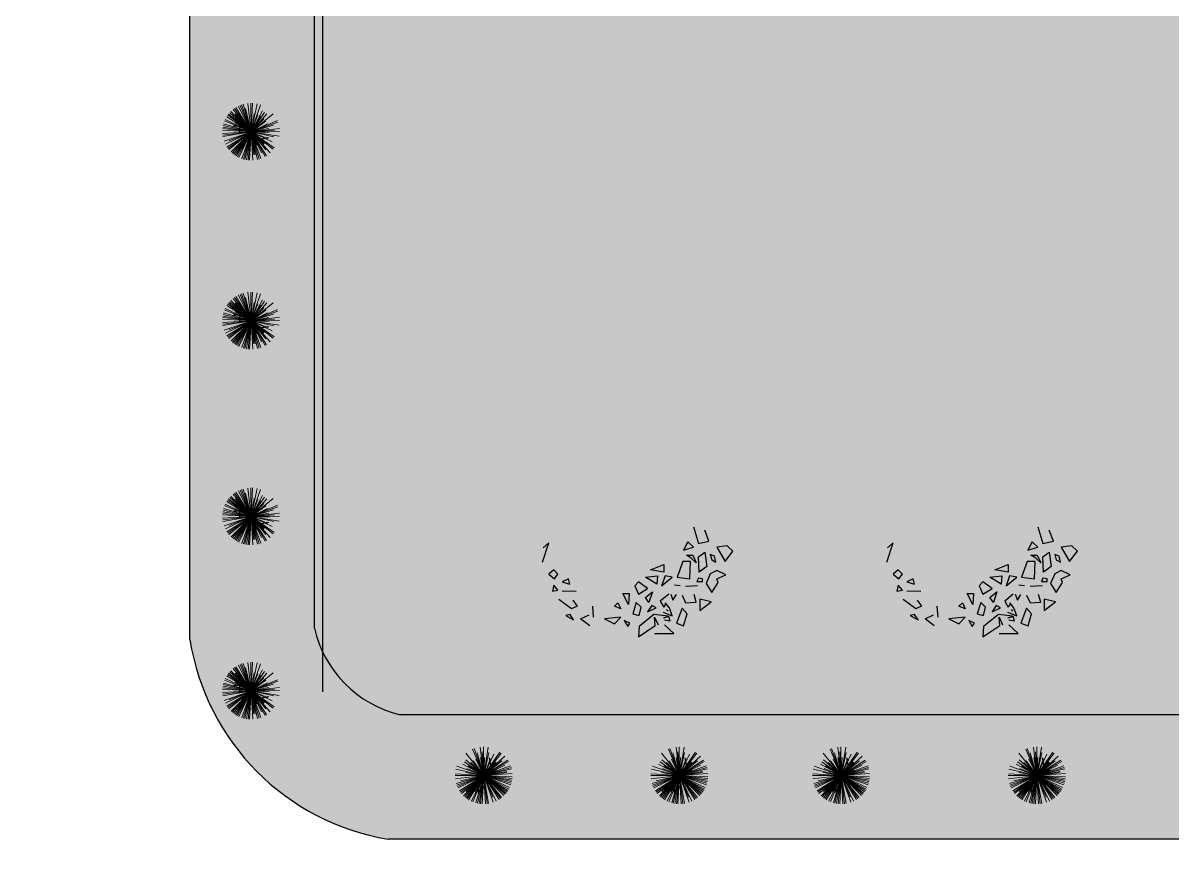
# Model space of a CAD drawing. Header units: millimetres. Extents: x -1544140 to 7445918, y -1294905 to 2019878.
# Drawn here: x 1790708 to 1794918, y 43880 to 46922 of the extents above; entities that cross this region are included whole.
import ezdxf

# ---------------------------------------------------------------- set-up
doc = ezdxf.new("R2010")
doc.units = ezdxf.units.MM
doc.header["$MEASUREMENT"] = 0
doc.layers.add('marc det', color=74, linetype='Continuous', lineweight=18)
picture_1 = doc.add_image_def('image5.png', size_in_pixel=(1482, 826))

msp = doc.modelspace()

# ---------------------------------------------------------------- hatches: boundary and pattern name
at = {"true_color": 0x8dc133, "transparency": 33554687}
h = msp.add_hatch(color=65, dxfattribs=at)
h.dxf.hatch_style = 1
h.paths.add_polyline_path([(1798271.3, 44489.7), (1798271.3, 48586.5, 0.352206), (1797375, 49290.5), (1791963.1, 49290.5, 0.266602), (1791319.5, 48601.4), (1791319.5, 44664.7, 0.323619), (1792044.8, 43934.2), (1797778.2, 43934.2, 0.388077)])
h.paths.add_polyline_path([(1797744.5, 44389.8), (1792088.8, 44389.8, -0.285044), (1791775.1, 44706.8), (1791775.1, 48540, -0.211803), (1792043.1, 48834.9), (1797378.1, 48834.9, -0.326949), (1797815.8, 48525.3), (1797815.8, 44485.1, -0.351898)], flags=16)
at = {"true_color": 0xb8d93f, "transparency": 33554687}
h = msp.add_hatch(color=63, dxfattribs=at)
h.dxf.hatch_style = 1
h.paths.add_polyline_path([(1797815.8, 48525.3, 0.326949), (1797378.1, 48834.9), (1792043.1, 48834.9, 0.386529), (1791775.1, 48230.6), (1791775.1, 44706.8, 0.417198), (1792285.9, 44389.8), (1797744.5, 44389.8, 0.351898), (1797815.8, 44485.1)])
at = {"layer": 'marc det'}
for points in [[(1792776.4, 45320.8), (1792708, 45302.5), (1792685.5, 45273.6), (1792644.2, 45215.6), (1792600.8, 45210.5), (1792594.9, 45160.5), (1792611.6, 45139.3), (1792599.1, 45107.5), (1792551, 45017.4), (1792566.6, 44986.2), (1792593, 44947.5), (1792593.4, 44913.3), (1792541, 44893.2), (1792614.1, 44888.1), (1792605, 44854.5), (1792628.7, 44829.8), (1792631.7, 44798.7), (1792667.6, 44759.3), (1792679.4, 44715.2), (1792712.6, 44689.9), (1792736.7, 44694.7), (1792768.5, 44676.5), (1792782.8, 44635.3), (1792793, 44583.6), (1792804.2, 44622.4), (1792838.8, 44653.7), (1792882.1, 44640.2), (1792910.9, 44621.4), (1792946.2, 44633.3), (1792983.8, 44633.3), (1793007.9, 44606.3), (1793017.4, 44637.5), (1793056.8, 44659.9), (1793097.9, 44658.2), (1793140.8, 44678.9), (1793153.8, 44708.3), (1793176.6, 44720.1), (1793206.7, 44726.1), (1793217.4, 44767.3), (1793237.9, 44790.8), (1793293.1, 44796.8), (1793335.5, 44788.1), (1793299.4, 44812.7), (1793272.2, 44839.2), (1793273.6, 44863.9), (1793298.2, 44898), (1793318.4, 44938.7), (1793315, 44972.2), (1793320.8, 45054), (1793389, 45089.4), (1793305.5, 45084), (1793282.3, 45122.2), (1793278.4, 45158.1), (1793253.1, 45206.9), (1793223, 45232.7), (1793209.1, 45271.5), (1793178.2, 45285), (1793138.1, 45313.8), (1793105, 45310.5), (1793105.9, 45366.1), (1793070.6, 45322.5), (1793057.6, 45356.6), (1793040.2, 45365.4), (1792998.4, 45377.7), (1792989.7, 45367.6), (1792912.4, 45362.2), (1792891.1, 45375.1), (1792853.2, 45360.4), (1792824.3, 45364.4), (1792794.8, 45402.6), (1792767.5, 45446.1), (1792778.8, 45404.4), (1792790.4, 45345.5)], [(1794037.2, 45320.8), (1793968.8, 45302.5), (1793946.2, 45273.6), (1793905, 45215.6), (1793861.5, 45210.5), (1793855.7, 45160.5), (1793872.4, 45139.3), (1793859.9, 45107.5), (1793811.8, 45017.4), (1793827.3, 44986.2), (1793853.7, 44947.5), (1793854.2, 44913.3), (1793801.8, 44893.2), (1793874.8, 44888.1), (1793865.8, 44854.5), (1793889.4, 44829.8), (1793892.4, 44798.7), (1793928.4, 44759.3), (1793940.2, 44715.2), (1793973.3, 44689.9), (1793997.5, 44694.7), (1794029.2, 44676.5), (1794043.6, 44635.3), (1794053.8, 44583.6), (1794064.9, 44622.4), (1794099.5, 44653.7), (1794142.9, 44640.2), (1794171.7, 44621.4), (1794206.9, 44633.3), (1794244.5, 44633.3), (1794268.6, 44606.3), (1794278.2, 44637.5), (1794317.6, 44659.9), (1794358.7, 44658.2), (1794401.6, 44678.9), (1794414.6, 44708.3), (1794437.3, 44720.1), (1794467.5, 44726.1), (1794478.2, 44767.3), (1794498.6, 44790.8), (1794553.8, 44796.8), (1794596.3, 44788.1), (1794560.1, 44812.7), (1794533, 44839.2), (1794534.4, 44863.9), (1794559, 44898), (1794579.2, 44938.7), (1794575.7, 44972.2), (1794581.6, 45054), (1794649.8, 45089.4), (1794566.3, 45084), (1794543.1, 45122.2), (1794539.2, 45158.1), (1794513.9, 45206.9), (1794483.8, 45232.7), (1794469.9, 45271.5), (1794439, 45285), (1794398.9, 45313.8), (1794365.8, 45310.5), (1794366.7, 45366.1), (1794331.4, 45322.5), (1794318.4, 45356.6), (1794301, 45365.4), (1794259.1, 45377.7), (1794250.4, 45367.6), (1794173.2, 45362.2), (1794151.8, 45375.1), (1794114, 45360.4), (1794085, 45364.4), (1794055.6, 45402.6), (1794028.2, 45446.1), (1794039.6, 45404.4), (1794051.1, 45345.5)]]:
    msp.add_hatch(color=102, dxfattribs=at).paths.add_polyline_path(points)

# ---------------------------------------------------------------- linework, layer by layer
at = {"color": 116, "true_color": 0x136734}
for p, q in [((1791500.9, 46565.6), (1791500.9, 46521.3)), ((1791523, 46543.4), (1791478.7, 46543.4)), ((1791523, 45851.7), (1791478.7, 45851.7)), ((1791500.9, 45873.9), (1791500.9, 45829.6)), ((1791523, 45135.3), (1791478.7, 45135.3)), ((1791500.9, 45157.5), (1791500.9, 45113.2)), ((1791523, 44497.1), (1791478.7, 44497.1)), ((1791500.9, 44519.2), (1791500.9, 44474.9)), ((1792352.7, 44125.1), (1792397, 44125.1)), ((1792374.9, 44147.3), (1792374.9, 44103)), ((1793069.2, 44125.1), (1793113.5, 44125.1)), ((1793091.3, 44147.3), (1793091.3, 44103)), ((1793661, 44125.1), (1793705.3, 44125.1)), ((1793683.2, 44147.3), (1793683.2, 44103)), ((1794377.4, 44125.1), (1794421.7, 44125.1)), ((1794399.6, 44147.3), (1794399.6, 44103))]:
    msp.add_line(p, q, dxfattribs=at)
at = {"color": 116, "lineweight": -2, "true_color": 0x136734}
for p, q in [((1791574.6, 46496.9), (1791608.1, 46502.8)), ((1791574.6, 45805.3), (1791608.1, 45811.2)), ((1791574.6, 45088.8), (1791608.1, 45094.7)), ((1791574.6, 44450.6), (1791608.1, 44456.5)), ((1792421.4, 44198.9), (1792415.5, 44232.3)), ((1793137.8, 44198.9), (1793131.9, 44232.3)), ((1793729.6, 44198.9), (1793723.7, 44232.3)), ((1794446.1, 44198.9), (1794440.2, 44232.3))]:
    msp.add_line(p, q, dxfattribs=at)
at = {"color": 96}
for p, q in [((1793162.2, 45076.9), (1793180.3, 45016.5)), ((1793219, 45024.5), (1793203.5, 45064.8)), ((1794422.9, 45076.9), (1794441, 45016.5)), ((1794479.7, 45024.5), (1794464.3, 45064.8)), ((1792609.7, 44948), (1792633, 45018.5)), ((1792633, 45018.5), (1792612.3, 45000.4)), ((1793141.5, 45022.5), (1793126, 44992.3)), ((1793126, 44992.3), (1793162.2, 45002.4)), ((1793162.2, 45002.4), (1793141.5, 45022.5)), ((1793180.3, 45016.5), (1793219, 45024.5)), ((1793286.1, 45008.4), (1793247.4, 45002.4)), ((1793247.4, 45002.4), (1793278.4, 44950)), ((1793306.8, 44988.3), (1793286.1, 45008.4)), ((1793870.5, 44948), (1793893.8, 45018.5)), ((1793893.8, 45018.5), (1793873.1, 45000.4)), ((1794402.3, 45022.5), (1794386.8, 44992.3)), ((1794386.8, 44992.3), (1794422.9, 45002.4)), ((1794422.9, 45002.4), (1794402.3, 45022.5)), ((1794441, 45016.5), (1794479.7, 45024.5)), ((1794546.9, 45008.4), (1794508.2, 45002.4)), ((1794508.2, 45002.4), (1794539.1, 44950)), ((1794567.5, 44988.3), (1794546.9, 45008.4)), ((1793136.4, 44974.2), (1793159.6, 44974.2)), ((1793154.4, 44962.1), (1793136.4, 44974.2)), ((1793172.5, 44946), (1793154.4, 44962.1)), ((1793159.6, 44974.2), (1793172.5, 44946)), ((1793180.3, 44968.1), (1793203.5, 44984.2)), ((1793182.9, 44911.8), (1793180.3, 44968.1)), ((1793203.5, 44984.2), (1793211.2, 44931.9)), ((1793239.6, 44970.2), (1793224.1, 44976.2)), ((1793224.1, 44976.2), (1793229.3, 44956.1)), ((1793229.3, 44956.1), (1793244.8, 44948)), ((1793244.8, 44948), (1793239.6, 44970.2)), ((1793278.4, 44950), (1793306.8, 44988.3)), ((1794397.1, 44974.2), (1794420.4, 44974.2)), ((1794415.2, 44962.1), (1794397.1, 44974.2)), ((1794433.3, 44946), (1794415.2, 44962.1)), ((1794420.4, 44974.2), (1794433.3, 44946)), ((1794441, 44968.1), (1794464.3, 44984.2)), ((1794443.6, 44911.8), (1794441, 44968.1)), ((1794464.3, 44984.2), (1794472, 44931.9)), ((1794500.4, 44970.2), (1794484.9, 44976.2)), ((1794484.9, 44976.2), (1794490.1, 44956.1)), ((1794490.1, 44956.1), (1794505.6, 44948)), ((1794505.6, 44948), (1794500.4, 44970.2)), ((1794539.1, 44950), (1794567.5, 44988.3)), ((1792651, 44919.8), (1792633, 44903.7)), ((1792666.6, 44903.7), (1792651, 44919.8)), ((1793004.7, 44919.8), (1793053.8, 44940)), ((1793053.8, 44911.8), (1793004.7, 44919.8)), ((1793053.8, 44940), (1793053.8, 44911.8)), ((1793123.5, 44950), (1793102.8, 44893.6)), ((1793151.9, 44950), (1793123.5, 44950)), ((1793149.3, 44887.6), (1793151.9, 44950)), ((1793211.2, 44931.9), (1793182.9, 44911.8)), ((1793247.4, 44917.8), (1793224.1, 44905.7)), ((1793280.9, 44901.7), (1793247.4, 44917.8)), ((1793911.8, 44919.8), (1793893.8, 44903.7)), ((1793927.3, 44903.7), (1793911.8, 44919.8)), ((1794265.5, 44919.8), (1794314.5, 44940)), ((1794314.5, 44911.8), (1794265.5, 44919.8)), ((1794314.5, 44940), (1794314.5, 44911.8)), ((1794384.2, 44950), (1794363.6, 44893.6)), ((1794412.6, 44950), (1794384.2, 44950)), ((1794410.1, 44887.6), (1794412.6, 44950)), ((1794472, 44931.9), (1794443.6, 44911.8)), ((1794508.2, 44917.8), (1794484.9, 44905.7)), ((1794541.7, 44901.7), (1794508.2, 44917.8)), ((1792633, 44903.7), (1792653.6, 44887.6)), ((1792653.6, 44887.6), (1792666.6, 44903.7)), ((1792705.3, 44887.6), (1792682, 44875.5)), ((1792682, 44875.5), (1792710.4, 44867.5)), ((1792710.4, 44867.5), (1792705.3, 44887.6)), ((1792960.8, 44875.5), (1792947.9, 44861.4)), ((1792994.4, 44851.4), (1792960.8, 44875.5)), ((1792986.6, 44893.6), (1793030.5, 44897.7)), ((1793027.9, 44867.5), (1792986.6, 44893.6)), ((1793030.5, 44897.7), (1793027.9, 44867.5)), ((1793058.9, 44897.7), (1793046, 44861.4)), ((1793046, 44861.4), (1793084.8, 44893.6)), ((1793084.8, 44893.6), (1793058.9, 44897.7)), ((1793102.8, 44893.6), (1793149.3, 44887.6)), ((1793180.3, 44889.6), (1793175.1, 44877.5)), ((1793175.1, 44877.5), (1793195.7, 44877.5)), ((1793195.7, 44887.6), (1793180.3, 44889.6)), ((1793195.7, 44877.5), (1793195.7, 44887.6)), ((1793224.1, 44905.7), (1793208.7, 44869.5)), ((1793229.3, 44837.3), (1793252.6, 44873.5)), ((1793247.4, 44887.6), (1793280.9, 44901.7)), ((1793252.6, 44873.5), (1793247.4, 44887.6)), ((1793893.8, 44903.7), (1793914.4, 44887.6)), ((1793914.4, 44887.6), (1793927.3, 44903.7)), ((1793966, 44887.6), (1793942.8, 44875.5)), ((1793942.8, 44875.5), (1793971.2, 44867.5)), ((1793971.2, 44867.5), (1793966, 44887.6)), ((1794221.6, 44875.5), (1794208.7, 44861.4)), ((1794255.2, 44851.4), (1794221.6, 44875.5)), ((1794247.4, 44893.6), (1794291.3, 44897.7)), ((1794288.7, 44867.5), (1794247.4, 44893.6)), ((1794291.3, 44897.7), (1794288.7, 44867.5)), ((1794319.7, 44897.7), (1794306.8, 44861.4)), ((1794306.8, 44861.4), (1794345.5, 44893.6)), ((1794345.5, 44893.6), (1794319.7, 44897.7)), ((1794363.6, 44893.6), (1794410.1, 44887.6)), ((1794441, 44889.6), (1794435.9, 44877.5)), ((1794435.9, 44877.5), (1794456.5, 44877.5)), ((1794456.5, 44887.6), (1794441, 44889.6)), ((1794456.5, 44877.5), (1794456.5, 44887.6)), ((1794484.9, 44905.7), (1794469.4, 44869.5)), ((1794490.1, 44837.3), (1794513.3, 44873.5)), ((1794508.2, 44887.6), (1794541.7, 44901.7)), ((1794513.3, 44873.5), (1794508.2, 44887.6)), ((1792651, 44863.4), (1792645.9, 44841.3)), ((1792645.9, 44841.3), (1792666.6, 44845.3)), ((1792666.6, 44845.3), (1792651, 44863.4)), ((1792682, 44843.3), (1792733.7, 44841.3)), ((1792924.7, 44793), (1792904, 44833.2)), ((1792904, 44833.2), (1792927.3, 44833.2)), ((1792927.3, 44833.2), (1792924.7, 44793)), ((1792947.9, 44861.4), (1792960.8, 44831.2)), ((1792960.8, 44831.2), (1792994.4, 44851.4)), ((1792986.6, 44819.1), (1793012.5, 44839.3)), ((1793012.5, 44839.3), (1792999.6, 44801)), ((1793071.8, 44831.2), (1793040.9, 44805)), ((1793079.7, 44831.5), (1793087.5, 44809.4)), ((1793087.5, 44809.4), (1793100.4, 44829.5)), ((1793113.2, 44861.4), (1793092.5, 44863.4)), ((1793177.7, 44861.4), (1793133.8, 44859.4)), ((1793172.7, 44801.3), (1793164.9, 44829.5)), ((1793208.7, 44869.5), (1793229.3, 44837.3)), ((1793911.8, 44863.4), (1793906.6, 44841.3)), ((1793906.6, 44841.3), (1793927.3, 44845.3)), ((1793927.3, 44845.3), (1793911.8, 44863.4)), ((1793942.8, 44843.3), (1793994.4, 44841.3)), ((1794185.4, 44793), (1794164.8, 44833.2)), ((1794164.8, 44833.2), (1794188, 44833.2)), ((1794188, 44833.2), (1794185.4, 44793)), ((1794208.7, 44861.4), (1794221.6, 44831.2)), ((1794221.6, 44831.2), (1794255.2, 44851.4)), ((1794247.4, 44819.1), (1794273.2, 44839.3)), ((1794273.2, 44839.3), (1794260.3, 44801)), ((1794332.6, 44831.2), (1794301.6, 44805)), ((1794340.5, 44831.5), (1794348.2, 44809.4)), ((1794348.2, 44809.4), (1794361.2, 44829.5)), ((1794373.9, 44861.4), (1794353.2, 44863.4)), ((1794438.4, 44861.4), (1794394.6, 44859.4)), ((1794433.4, 44801.3), (1794425.7, 44829.5)), ((1794469.4, 44869.5), (1794490.1, 44837.3)), ((1792715.7, 44777.1), (1792669.3, 44811.4)), ((1792736.4, 44787.2), (1792715.7, 44777.1)), ((1792720.9, 44809.4), (1792736.4, 44787.2)), ((1792793, 44786.9), (1792795.6, 44746.7)), ((1792873.1, 44786.9), (1792886, 44799)), ((1792896.3, 44776.9), (1792873.1, 44786.9)), ((1792886, 44799), (1792896.3, 44776.9)), ((1792953.1, 44801), (1792940.2, 44758.7)), ((1792971.2, 44782.9), (1792953.1, 44801)), ((1792999.6, 44801), (1792986.6, 44819.1)), ((1793009.9, 44788.9), (1792994.4, 44766.8)), ((1793025.4, 44780.9), (1793009.9, 44788.9)), ((1793040.9, 44805), (1793053.8, 44782.9)), ((1793053.8, 44782.9), (1793064.1, 44797)), ((1793074.6, 44781.2), (1793059.1, 44799.3)), ((1793121, 44827.5), (1793133.9, 44799.3)), ((1793133.9, 44799.3), (1793172.7, 44801.3)), ((1793226.7, 44803), (1793185.4, 44813.1)), ((1793185.4, 44813.1), (1793185.4, 44770.8)), ((1793185.4, 44770.8), (1793226.7, 44803)), ((1793976.5, 44777.1), (1793930, 44811.4)), ((1793997.1, 44787.2), (1793976.5, 44777.1)), ((1793981.7, 44809.4), (1793997.1, 44787.2)), ((1794053.8, 44786.9), (1794056.4, 44746.7)), ((1794133.8, 44786.9), (1794146.7, 44799)), ((1794157.1, 44776.9), (1794133.8, 44786.9)), ((1794146.7, 44799), (1794157.1, 44776.9)), ((1794213.8, 44801), (1794201, 44758.7)), ((1794231.9, 44782.9), (1794213.8, 44801)), ((1794260.3, 44801), (1794247.4, 44819.1)), ((1794270.7, 44788.9), (1794255.2, 44766.8)), ((1794286.1, 44780.9), (1794270.7, 44788.9)), ((1794301.6, 44805), (1794314.5, 44782.9)), ((1794314.5, 44782.9), (1794324.9, 44797)), ((1794335.3, 44781.2), (1794319.8, 44799.3)), ((1794381.8, 44827.5), (1794394.7, 44799.3)), ((1794394.7, 44799.3), (1794433.4, 44801.3)), ((1794487.5, 44803), (1794446.2, 44813.1)), ((1794446.2, 44813.1), (1794446.2, 44770.8)), ((1794446.2, 44770.8), (1794487.5, 44803)), ((1792710.6, 44757), (1792695.1, 44753)), ((1792695.1, 44753), (1792723.5, 44736.9)), ((1792723.5, 44736.9), (1792710.6, 44757)), ((1792749.3, 44740.9), (1792780.3, 44755)), ((1792896.3, 44746.7), (1792836.9, 44740.6)), ((1792873.1, 44722.5), (1792896.3, 44746.7)), ((1792940.2, 44758.7), (1792963.4, 44752.7)), ((1792963.4, 44752.7), (1792971.2, 44782.9)), ((1793017.6, 44756.7), (1792963.4, 44712.4)), ((1792994.4, 44766.8), (1793025.4, 44780.9)), ((1793069.3, 44750.7), (1793017.6, 44756.7)), ((1793022.8, 44716.4), (1793020.2, 44746.7)), ((1793020.2, 44746.7), (1793033.1, 44718.5)), ((1793051.3, 44765.1), (1793084.9, 44751)), ((1793072, 44748.9), (1793051.3, 44742.9)), ((1793064.1, 44774.9), (1793069.3, 44768.8)), ((1793077.1, 44732.8), (1793072, 44748.9)), ((1793084.9, 44751), (1793074.6, 44781.2)), ((1793121, 44779.1), (1793100.4, 44724.8)), ((1793139.1, 44759), (1793121, 44779.1)), ((1793126.2, 44714.7), (1793139.1, 44759)), ((1793971.3, 44757), (1793955.9, 44753)), ((1793955.9, 44753), (1793984.3, 44736.9)), ((1793984.3, 44736.9), (1793971.3, 44757)), ((1794010.1, 44740.9), (1794041, 44755)), ((1794157.1, 44746.7), (1794097.7, 44740.6)), ((1794133.8, 44722.5), (1794157.1, 44746.7)), ((1794201, 44758.7), (1794224.2, 44752.7)), ((1794224.2, 44752.7), (1794231.9, 44782.9)), ((1794278.4, 44756.7), (1794224.2, 44712.4)), ((1794255.2, 44766.8), (1794286.1, 44780.9)), ((1794330, 44750.7), (1794278.4, 44756.7)), ((1794283.5, 44716.4), (1794281, 44746.7)), ((1794281, 44746.7), (1794293.9, 44718.5)), ((1794312.1, 44765.1), (1794345.6, 44751)), ((1794332.7, 44748.9), (1794312.1, 44742.9)), ((1794324.9, 44774.9), (1794330, 44768.8)), ((1794337.9, 44732.8), (1794332.7, 44748.9)), ((1794345.6, 44751), (1794335.3, 44781.2)), ((1794381.8, 44779.1), (1794361.2, 44724.8)), ((1794399.9, 44759), (1794381.8, 44779.1)), ((1794387, 44714.7), (1794399.9, 44759)), ((1792782.8, 44714.7), (1792749.3, 44740.9)), ((1792836.9, 44740.6), (1792873.1, 44722.5)), ((1792929.9, 44724.5), (1792909.2, 44734.6)), ((1792909.2, 44734.6), (1792922.1, 44712.4)), ((1792922.1, 44712.4), (1792929.9, 44724.5)), ((1792960.8, 44674.2), (1793022.8, 44716.4)), ((1792963.4, 44712.4), (1792960.8, 44674.2)), ((1793056.5, 44736.9), (1793077.1, 44732.8)), ((1793090, 44686.5), (1793056.5, 44718.7)), ((1793100.4, 44724.8), (1793126.2, 44714.7)), ((1794043.6, 44714.7), (1794010.1, 44740.9)), ((1794097.7, 44740.6), (1794133.8, 44722.5)), ((1794190.6, 44724.5), (1794170, 44734.6)), ((1794170, 44734.6), (1794182.9, 44712.4)), ((1794182.9, 44712.4), (1794190.6, 44724.5)), ((1794221.6, 44674.2), (1794283.5, 44716.4)), ((1794224.2, 44712.4), (1794221.6, 44674.2)), ((1794317.3, 44736.9), (1794337.9, 44732.8)), ((1794350.8, 44686.5), (1794317.3, 44718.7)), ((1794361.2, 44724.8), (1794387, 44714.7)), ((1793020.3, 44686.5), (1793090, 44686.5)), ((1794281.1, 44686.5), (1794350.8, 44686.5))]:
    msp.add_line(p, q, dxfattribs=at)
for points in [[(1791319.5, 44664.7), (1791319.5, 48601.4)], [(1791804.2, 48586.5), (1791804.2, 44473.9)], [(1791775.1, 44706.8), (1791775.1, 48540)], [(1797744.5, 44389.8), (1792088.8, 44389.8)], [(1797778.2, 43934.2), (1792044.8, 43934.2)]]:
    msp.add_lwpolyline(points)
for radius, start, end in [(423, 192.8886, 256.5281), (878.5, 188.9332, 260.6635)]:
    msp.add_arc((1792187.4, 44801.1), radius, start, end)
at = {"layer": 'marc det', "color": 116, "true_color": 0x136734}
for p, q in [((1791543.3, 46523.7), (1791468.9, 46597.1)), ((1791543.3, 46523.7), (1791477.6, 46605)), ((1791543.3, 46523.7), (1791482.3, 46608.5)), ((1791543.3, 46523.7), (1791487.1, 46611.8)), ((1791543.3, 46523.7), (1791497.4, 46617.5)), ((1791543.3, 46523.7), (1791502.7, 46620)), ((1791543.3, 46523.7), (1791508.2, 46622.1)), ((1791543.3, 46523.7), (1791513.7, 46623.9)), ((1791543.3, 46523.7), (1791523.4, 46608.3)), ((1791543.3, 46523.7), (1791530.9, 46627.4)), ((1791543.3, 46523.7), (1791542.6, 46628.2)), ((1791543.3, 46523.7), (1791548.5, 46628)), ((1791543.3, 46523.7), (1791565.9, 46625.7)), ((1791543.3, 46523.7), (1791577.2, 46622.5)), ((1791543.3, 46523.7), (1791584.7, 46599.7)), ((1791543.3, 46523.7), (1791446.5, 46563.1)), ((1791543.3, 46523.7), (1791448.8, 46568.5)), ((1791543.3, 46523.7), (1791454.5, 46578.7)), ((1791457.7, 46583.6), (1791543.3, 46523.7)), ((1791543.3, 46523.7), (1791457.7, 46583.6)), ((1791543.3, 46523.7), (1791461.2, 46588.3)), ((1791543.3, 46523.7), (1791464.9, 46592.8)), ((1791543.3, 46523.7), (1791484.4, 46555.7)), ((1791543.3, 46523.7), (1791484.9, 46588.2)), ((1791543.3, 46523.7), (1791592.9, 46594.5)), ((1791592.9, 46594.5), (1791543.3, 46523.7)), ((1791543.3, 46523.7), (1791554, 46589.6)), ((1791543.3, 46523.7), (1791624.6, 46589.3)), ((1791543.3, 46523.7), (1791600.5, 46588.5)), ((1791543.3, 46523.7), (1791568.4, 46585.4)), ((1791543.3, 46523.7), (1791578.3, 46580.3)), ((1791543.3, 46523.7), (1791589.9, 46570.9)), ((1791543.3, 46523.7), (1791639.5, 46564.2)), ((1791543.3, 46523.7), (1791597.1, 46562.4)), ((1791543.3, 46523.7), (1791641.7, 46558.8)), ((1791543.3, 46523.7), (1791438.9, 46528.9)), ((1791543.3, 46523.7), (1791439, 46517.2)), ((1791543.3, 46523.7), (1791439.4, 46534.8)), ((1791543.3, 46523.7), (1791439.5, 46511.4)), ((1791543.3, 46523.7), (1791440.1, 46540.6)), ((1791543.3, 46523.7), (1791440.4, 46505.6)), ((1791543.3, 46523.7), (1791441.3, 46546.3)), ((1791543.3, 46523.7), (1791442.7, 46552)), ((1791543.3, 46523.7), (1791444.8, 46488.6)), ((1791543.3, 46523.7), (1791449.4, 46477.8)), ((1791543.3, 46523.7), (1791455.1, 46467.6)), ((1791543.3, 46523.7), (1791458.4, 46462.7)), ((1791543.3, 46523.7), (1791462, 46458)), ((1791543.3, 46523.7), (1791463.5, 46490.1)), ((1791543.3, 46523.7), (1791469.8, 46449.4)), ((1791543.3, 46523.7), (1791474.1, 46445.4)), ((1791543.3, 46523.7), (1791478.6, 46441.6)), ((1791483.3, 46438.1), (1791543.3, 46523.7)), ((1791543.3, 46523.7), (1791488.2, 46434.9)), ((1791543.3, 46523.7), (1791493.3, 46431.9)), ((1791543.3, 46523.7), (1791498.5, 46429.3)), ((1791543.3, 46523.7), (1791509.3, 46424.9)), ((1791543.3, 46523.7), (1791514.9, 46423.1)), ((1791543.3, 46523.7), (1791520.6, 46421.7)), ((1791543.3, 46523.7), (1791526.4, 46420.6)), ((1791543.3, 46523.7), (1791532.2, 46419.8)), ((1791543.3, 46523.7), (1791538, 46419.3)), ((1791542.1, 46524.7), (1791627.7, 46464.7)), ((1791542.1, 46524.7), (1791624.2, 46460)), ((1791627.7, 46464.7), (1791542.1, 46524.7)), ((1791543.3, 46523.7), (1791602.8, 46552.8)), ((1791543.3, 46523.7), (1791625.9, 46548)), ((1791543.3, 46523.7), (1791647, 46536)), ((1791543.3, 46523.7), (1791608.3, 46535.1)), ((1791543.3, 46523.7), (1791629.1, 46529)), ((1791543.3, 46523.7), (1791647.7, 46524.3)), ((1791543.3, 46523.7), (1791553.4, 46438.4)), ((1791543.3, 46523.7), (1791549.7, 46419.4)), ((1791543.3, 46523.7), (1791558.1, 46439.1)), ((1791543.3, 46523.7), (1791578.4, 46425.3)), ((1791543.3, 46523.7), (1791572.8, 46423.5)), ((1791543.3, 46523.7), (1791567.1, 46422)), ((1791543.3, 46523.7), (1791594.3, 46432.5)), ((1791543.3, 46523.7), (1791580.9, 46446.6)), ((1791543.3, 46523.7), (1791599.4, 46435.5)), ((1791543.3, 46523.7), (1791609.1, 46520.4)), ((1791543.3, 46523.7), (1791646.4, 46506.8)), ((1791543.3, 46523.7), (1791627.1, 46505.1)), ((1791543.3, 46523.7), (1791604.2, 46498.8)), ((1791543.3, 46523.7), (1791563.5, 46475.5)), ((1791543.3, 46523.7), (1791590.1, 46477.4)), ((1791543.3, 46523.7), (1791592.6, 46480.1)), ((1791543.3, 46523.7), (1791620.8, 46486.9)), ((1791543.3, 46523.7), (1791597.1, 46456.9)), ((1791543.3, 46523.7), (1791613.3, 46446.2)), ((1791543.3, 45832), (1791497.4, 45925.9)), ((1791543.3, 45832), (1791502.7, 45928.3)), ((1791543.3, 45832), (1791508.2, 45930.4)), ((1791543.3, 45832), (1791513.7, 45932.2)), ((1791543.3, 45832), (1791530.9, 45935.8)), ((1791543.3, 45832), (1791542.6, 45936.5)), ((1791543.3, 45832), (1791548.5, 45936.4)), ((1791543.3, 45832), (1791565.9, 45934)), ((1791543.3, 45832), (1791577.2, 45930.8)), ((1791543.3, 45832), (1791454.5, 45887.1)), ((1791457.7, 45892), (1791543.3, 45832)), ((1791543.3, 45832), (1791457.7, 45892)), ((1791543.3, 45832), (1791461.2, 45896.7)), ((1791543.3, 45832), (1791464.9, 45901.2)), ((1791543.3, 45832), (1791468.9, 45905.4)), ((1791543.3, 45832), (1791477.6, 45913.3)), ((1791543.3, 45832), (1791482.3, 45916.9)), ((1791543.3, 45832), (1791484.9, 45896.5)), ((1791543.3, 45832), (1791487.1, 45920.1)), ((1791543.3, 45832), (1791523.4, 45916.6)), ((1791543.3, 45832), (1791584.7, 45908)), ((1791543.3, 45832), (1791592.9, 45902.9)), ((1791592.9, 45902.9), (1791543.3, 45832)), ((1791543.3, 45832), (1791554, 45897.9)), ((1791543.3, 45832), (1791624.6, 45897.6)), ((1791543.3, 45832), (1791600.5, 45896.8)), ((1791543.3, 45832), (1791568.4, 45893.7)), ((1791543.3, 45832), (1791578.3, 45888.6)), ((1791543.3, 45832), (1791439.4, 45843.1)), ((1791543.3, 45832), (1791440.1, 45848.9)), ((1791543.3, 45832), (1791441.3, 45854.6)), ((1791543.3, 45832), (1791442.7, 45860.3)), ((1791543.3, 45832), (1791446.5, 45871.4)), ((1791543.3, 45832), (1791448.8, 45876.8)), ((1791543.3, 45832), (1791484.4, 45864)), ((1791543.3, 45832), (1791589.9, 45879.3)), ((1791543.3, 45832), (1791639.5, 45872.6)), ((1791543.3, 45832), (1791597.1, 45870.7)), ((1791543.3, 45832), (1791641.7, 45867.1)), ((1791543.3, 45832), (1791602.8, 45861.1)), ((1791543.3, 45832), (1791625.9, 45856.3)), ((1791543.3, 45832), (1791647, 45844.3)), ((1791543.3, 45832), (1791608.3, 45843.5)), ((1791543.3, 45832), (1791438.9, 45837.2)), ((1791543.3, 45832), (1791439, 45825.5)), ((1791543.3, 45832), (1791439.5, 45819.7)), ((1791543.3, 45832), (1791440.4, 45813.9)), ((1791543.3, 45832), (1791444.8, 45796.9)), ((1791543.3, 45832), (1791449.4, 45786.1)), ((1791543.3, 45832), (1791455.1, 45775.9)), ((1791543.3, 45832), (1791458.4, 45771)), ((1791543.3, 45832), (1791462, 45766.4)), ((1791543.3, 45832), (1791463.5, 45798.4)), ((1791543.3, 45832), (1791469.8, 45757.7)), ((1791543.3, 45832), (1791474.1, 45753.7)), ((1791543.3, 45832), (1791478.6, 45749.9)), ((1791483.3, 45746.4), (1791543.3, 45832)), ((1791543.3, 45832), (1791488.2, 45743.2)), ((1791543.3, 45832), (1791493.3, 45740.3)), ((1791543.3, 45832), (1791498.5, 45737.6)), ((1791543.3, 45832), (1791509.3, 45733.2)), ((1791543.3, 45832), (1791514.9, 45731.4)), ((1791543.3, 45832), (1791520.6, 45730)), ((1791543.3, 45832), (1791526.4, 45728.9)), ((1791543.3, 45832), (1791532.2, 45728.1)), ((1791543.3, 45832), (1791538, 45727.6)), ((1791542.1, 45833), (1791627.7, 45773)), ((1791542.1, 45833), (1791624.2, 45768.3)), ((1791627.7, 45773), (1791542.1, 45833)), ((1791543.3, 45832), (1791629.1, 45837.3)), ((1791543.3, 45832), (1791647.7, 45832.6)), ((1791543.3, 45832), (1791553.4, 45746.7)), ((1791543.3, 45832), (1791549.7, 45727.7)), ((1791543.3, 45832), (1791558.1, 45747.4)), ((1791543.3, 45832), (1791578.4, 45733.6)), ((1791543.3, 45832), (1791572.8, 45731.8)), ((1791543.3, 45832), (1791567.1, 45730.3)), ((1791543.3, 45832), (1791594.3, 45740.9)), ((1791543.3, 45832), (1791580.9, 45754.9)), ((1791543.3, 45832), (1791599.4, 45743.9)), ((1791543.3, 45832), (1791609.1, 45828.7)), ((1791543.3, 45832), (1791646.4, 45815.1)), ((1791543.3, 45832), (1791627.1, 45813.4)), ((1791543.3, 45832), (1791604.2, 45807.2)), ((1791543.3, 45832), (1791563.5, 45783.9)), ((1791543.3, 45832), (1791590.1, 45785.8)), ((1791543.3, 45832), (1791592.6, 45788.5)), ((1791543.3, 45832), (1791620.8, 45795.2)), ((1791543.3, 45832), (1791597.1, 45765.3)), ((1791543.3, 45832), (1791613.3, 45754.5)), ((1791543.3, 45115.6), (1791497.4, 45209.4)), ((1791543.3, 45115.6), (1791502.7, 45211.9)), ((1791543.3, 45115.6), (1791508.2, 45214)), ((1791543.3, 45115.6), (1791513.7, 45215.8)), ((1791543.3, 45115.6), (1791530.9, 45219.3)), ((1791543.3, 45115.6), (1791542.6, 45220)), ((1791543.3, 45115.6), (1791548.5, 45219.9)), ((1791543.3, 45115.6), (1791565.9, 45217.6)), ((1791543.3, 45115.6), (1791577.2, 45214.4)), ((1791543.3, 45115.6), (1791454.5, 45170.6)), ((1791457.7, 45175.5), (1791543.3, 45115.6)), ((1791543.3, 45115.6), (1791457.7, 45175.5)), ((1791543.3, 45115.6), (1791461.2, 45180.2)), ((1791543.3, 45115.6), (1791464.9, 45184.7)), ((1791543.3, 45115.6), (1791468.9, 45189)), ((1791543.3, 45115.6), (1791477.6, 45196.9)), ((1791543.3, 45115.6), (1791482.3, 45200.4)), ((1791543.3, 45115.6), (1791484.9, 45180.1)), ((1791543.3, 45115.6), (1791487.1, 45203.7)), ((1791543.3, 45115.6), (1791523.4, 45200.2)), ((1791543.3, 45115.6), (1791584.7, 45191.6)), ((1791543.3, 45115.6), (1791592.9, 45186.4)), ((1791592.9, 45186.4), (1791543.3, 45115.6)), ((1791543.3, 45115.6), (1791554, 45181.5)), ((1791543.3, 45115.6), (1791624.6, 45181.2)), ((1791543.3, 45115.6), (1791600.5, 45180.4)), ((1791543.3, 45115.6), (1791568.4, 45177.3)), ((1791543.3, 45115.6), (1791578.3, 45172.1)), ((1791543.3, 45115.6), (1791439.4, 45126.6)), ((1791543.3, 45115.6), (1791440.1, 45132.4)), ((1791543.3, 45115.6), (1791441.3, 45138.2)), ((1791543.3, 45115.6), (1791442.7, 45143.9)), ((1791543.3, 45115.6), (1791446.5, 45155)), ((1791543.3, 45115.6), (1791448.8, 45160.3)), ((1791543.3, 45115.6), (1791484.4, 45147.6)), ((1791543.3, 45115.6), (1791589.9, 45162.8)), ((1791543.3, 45115.6), (1791639.5, 45156.1)), ((1791543.3, 45115.6), (1791597.1, 45154.3)), ((1791543.3, 45115.6), (1791641.7, 45150.7)), ((1791543.3, 45115.6), (1791602.8, 45144.7)), ((1791543.3, 45115.6), (1791625.9, 45139.9)), ((1791543.3, 45115.6), (1791647, 45127.9)), ((1791543.3, 45115.6), (1791608.3, 45127)), ((1791543.3, 45115.6), (1791438.9, 45120.8)), ((1791543.3, 45115.6), (1791439, 45109.1)), ((1791543.3, 45115.6), (1791439.5, 45103.2)), ((1791543.3, 45115.6), (1791440.4, 45097.4)), ((1791543.3, 45115.6), (1791444.8, 45080.5)), ((1791543.3, 45115.6), (1791449.4, 45069.7)), ((1791543.3, 45115.6), (1791455.1, 45059.4)), ((1791543.3, 45115.6), (1791458.4, 45054.6)), ((1791543.3, 45115.6), (1791462, 45049.9)), ((1791543.3, 45115.6), (1791463.5, 45082)), ((1791543.3, 45115.6), (1791469.8, 45041.2)), ((1791543.3, 45115.6), (1791474.1, 45037.2)), ((1791543.3, 45115.6), (1791478.6, 45033.5)), ((1791483.3, 45030), (1791543.3, 45115.6)), ((1791543.3, 45115.6), (1791488.2, 45026.8)), ((1791543.3, 45115.6), (1791493.3, 45023.8)), ((1791543.3, 45115.6), (1791498.5, 45021.2)), ((1791543.3, 45115.6), (1791509.3, 45016.7)), ((1791543.3, 45115.6), (1791514.9, 45015)), ((1791543.3, 45115.6), (1791520.6, 45013.6)), ((1791543.3, 45115.6), (1791526.4, 45012.4)), ((1791543.3, 45115.6), (1791532.2, 45011.7)), ((1791543.3, 45115.6), (1791538, 45011.2)), ((1791542.1, 45116.6), (1791627.7, 45056.6)), ((1791542.1, 45116.6), (1791624.2, 45051.9)), ((1791627.7, 45056.6), (1791542.1, 45116.6)), ((1791543.3, 45115.6), (1791629.1, 45120.9)), ((1791543.3, 45115.6), (1791647.7, 45116.2)), ((1791543.3, 45115.6), (1791553.4, 45030.3)), ((1791543.3, 45115.6), (1791549.7, 45011.3)), ((1791543.3, 45115.6), (1791558.1, 45031)), ((1791543.3, 45115.6), (1791578.4, 45017.1)), ((1791543.3, 45115.6), (1791572.8, 45015.3)), ((1791543.3, 45115.6), (1791567.1, 45013.8)), ((1791543.3, 45115.6), (1791594.3, 45024.4)), ((1791543.3, 45115.6), (1791580.9, 45038.5)), ((1791543.3, 45115.6), (1791599.4, 45027.4)), ((1791543.3, 45115.6), (1791609.1, 45112.3)), ((1791543.3, 45115.6), (1791646.4, 45098.7)), ((1791543.3, 45115.6), (1791627.1, 45096.9)), ((1791543.3, 45115.6), (1791604.2, 45090.7)), ((1791543.3, 45115.6), (1791563.5, 45067.4)), ((1791543.3, 45115.6), (1791590.1, 45069.3)), ((1791543.3, 45115.6), (1791592.6, 45072)), ((1791543.3, 45115.6), (1791620.8, 45078.8)), ((1791543.3, 45115.6), (1791597.1, 45048.8)), ((1791543.3, 45115.6), (1791613.3, 45038.1)), ((1791543.3, 44477.3), (1791508.2, 44575.7)), ((1791543.3, 44477.3), (1791513.7, 44577.6)), ((1791543.3, 44477.3), (1791530.9, 44581.1)), ((1791543.3, 44477.3), (1791542.6, 44581.8)), ((1791543.3, 44477.3), (1791548.5, 44581.7)), ((1791543.3, 44477.3), (1791565.9, 44579.3)), ((1791543.3, 44477.3), (1791577.2, 44576.2)), ((1791457.7, 44537.3), (1791543.3, 44477.3)), ((1791543.3, 44477.3), (1791457.7, 44537.3)), ((1791543.3, 44477.3), (1791461.2, 44542)), ((1791543.3, 44477.3), (1791464.9, 44546.5)), ((1791543.3, 44477.3), (1791468.9, 44550.8)), ((1791543.3, 44477.3), (1791477.6, 44558.6)), ((1791543.3, 44477.3), (1791482.3, 44562.2)), ((1791543.3, 44477.3), (1791484.9, 44541.8)), ((1791543.3, 44477.3), (1791487.1, 44565.5)), ((1791543.3, 44477.3), (1791497.4, 44571.2)), ((1791543.3, 44477.3), (1791502.7, 44573.6)), ((1791543.3, 44477.3), (1791523.4, 44561.9)), ((1791543.3, 44477.3), (1791584.7, 44553.4)), ((1791543.3, 44477.3), (1791592.9, 44548.2)), ((1791592.9, 44548.2), (1791543.3, 44477.3)), ((1791543.3, 44477.3), (1791554, 44543.2)), ((1791543.3, 44477.3), (1791624.6, 44543)), ((1791543.3, 44477.3), (1791600.5, 44542.1)), ((1791543.3, 44477.3), (1791568.4, 44539.1)), ((1791543.3, 44477.3), (1791578.3, 44533.9)), ((1791543.3, 44477.3), (1791440.1, 44494.2)), ((1791543.3, 44477.3), (1791441.3, 44500)), ((1791543.3, 44477.3), (1791442.7, 44505.7)), ((1791543.3, 44477.3), (1791446.5, 44516.7)), ((1791543.3, 44477.3), (1791448.8, 44522.1)), ((1791543.3, 44477.3), (1791454.5, 44532.4)), ((1791543.3, 44477.3), (1791484.4, 44509.4)), ((1791543.3, 44477.3), (1791589.9, 44524.6)), ((1791543.3, 44477.3), (1791639.5, 44517.9)), ((1791543.3, 44477.3), (1791597.1, 44516)), ((1791543.3, 44477.3), (1791641.7, 44512.4)), ((1791543.3, 44477.3), (1791602.8, 44506.4)), ((1791543.3, 44477.3), (1791625.9, 44501.7)), ((1791543.3, 44477.3), (1791438.9, 44482.6)), ((1791543.3, 44477.3), (1791439, 44470.9)), ((1791543.3, 44477.3), (1791439.4, 44488.4)), ((1791543.3, 44477.3), (1791439.5, 44465)), ((1791543.3, 44477.3), (1791440.4, 44459.2)), ((1791543.3, 44477.3), (1791444.8, 44442.2)), ((1791543.3, 44477.3), (1791449.4, 44431.4)), ((1791543.3, 44477.3), (1791455.1, 44421.2)), ((1791543.3, 44477.3), (1791458.4, 44416.4)), ((1791543.3, 44477.3), (1791462, 44411.7)), ((1791543.3, 44477.3), (1791463.5, 44443.7)), ((1791543.3, 44477.3), (1791469.8, 44403)), ((1791543.3, 44477.3), (1791474.1, 44399)), ((1791543.3, 44477.3), (1791478.6, 44395.3)), ((1791483.3, 44391.8), (1791543.3, 44477.3)), ((1791543.3, 44477.3), (1791488.2, 44388.5)), ((1791543.3, 44477.3), (1791493.3, 44385.6)), ((1791543.3, 44477.3), (1791498.5, 44382.9)), ((1791543.3, 44477.3), (1791509.3, 44378.5)), ((1791543.3, 44477.3), (1791514.9, 44376.8)), ((1791543.3, 44477.3), (1791520.6, 44375.3)), ((1791543.3, 44477.3), (1791526.4, 44374.2)), ((1791543.3, 44477.3), (1791532.2, 44373.4)), ((1791543.3, 44477.3), (1791538, 44373)), ((1791542.1, 44478.3), (1791627.7, 44418.4)), ((1791542.1, 44478.3), (1791624.2, 44413.7)), ((1791627.7, 44418.4), (1791542.1, 44478.3)), ((1791543.3, 44477.3), (1791647, 44489.7)), ((1791543.3, 44477.3), (1791608.3, 44488.8)), ((1791543.3, 44477.3), (1791629.1, 44482.7)), ((1791543.3, 44477.3), (1791647.7, 44478)), ((1791543.3, 44477.3), (1791553.4, 44392.1)), ((1791543.3, 44477.3), (1791549.7, 44373.1)), ((1791543.3, 44477.3), (1791558.1, 44392.8)), ((1791543.3, 44477.3), (1791578.4, 44378.9)), ((1791543.3, 44477.3), (1791572.8, 44377.1)), ((1791543.3, 44477.3), (1791567.1, 44375.6)), ((1791543.3, 44477.3), (1791594.3, 44386.2)), ((1791543.3, 44477.3), (1791580.9, 44400.3)), ((1791543.3, 44477.3), (1791599.4, 44389.2)), ((1791543.3, 44477.3), (1791609.1, 44474)), ((1791543.3, 44477.3), (1791646.4, 44460.4)), ((1791543.3, 44477.3), (1791627.1, 44458.7)), ((1791543.3, 44477.3), (1791604.2, 44452.5)), ((1791543.3, 44477.3), (1791563.5, 44429.2)), ((1791543.3, 44477.3), (1791590.1, 44431.1)), ((1791543.3, 44477.3), (1791592.6, 44433.8)), ((1791543.3, 44477.3), (1791620.8, 44440.6)), ((1791543.3, 44477.3), (1791597.1, 44410.6)), ((1791543.3, 44477.3), (1791613.3, 44399.8)), ((1792394.6, 44167.5), (1792329, 44248.8)), ((1792394.6, 44167.5), (1792354.1, 44263.8)), ((1792394.6, 44167.5), (1792359.5, 44265.9)), ((1792394.6, 44167.5), (1792370.3, 44250.1)), ((1792394.6, 44167.5), (1792382.3, 44271.3)), ((1792394.6, 44167.5), (1792389.3, 44253.3)), ((1792393.6, 44166.4), (1792453.6, 44252)), ((1792453.6, 44252), (1792393.6, 44166.4)), ((1792393.6, 44166.4), (1792458.3, 44248.5)), ((1792394.6, 44167.5), (1792394, 44272)), ((1792394.6, 44167.5), (1792411.5, 44270.6)), ((1792394.6, 44167.5), (1792413.2, 44251.4)), ((1792394.6, 44167.5), (1792431.4, 44245)), ((1793111.1, 44167.5), (1793045.4, 44248.8)), ((1793111.1, 44167.5), (1793070.5, 44263.8)), ((1793111.1, 44167.5), (1793076, 44265.9)), ((1793111.1, 44167.5), (1793086.7, 44250.1)), ((1793111.1, 44167.5), (1793098.7, 44271.3)), ((1793111.1, 44167.5), (1793105.7, 44253.3)), ((1793110.1, 44166.4), (1793170, 44252)), ((1793170, 44252), (1793110.1, 44166.4)), ((1793110.1, 44166.4), (1793174.7, 44248.5)), ((1793111.1, 44167.5), (1793110.4, 44272)), ((1793111.1, 44167.5), (1793127.9, 44270.6)), ((1793111.1, 44167.5), (1793129.7, 44251.4)), ((1793111.1, 44167.5), (1793147.8, 44245)), ((1793702.9, 44167.5), (1793637.3, 44248.8)), ((1793702.9, 44167.5), (1793662.3, 44263.8)), ((1793702.9, 44167.5), (1793667.8, 44265.9)), ((1793702.9, 44167.5), (1793678.6, 44250.1)), ((1793702.9, 44167.5), (1793690.6, 44271.3)), ((1793702.9, 44167.5), (1793697.6, 44253.3)), ((1793701.9, 44166.4), (1793761.9, 44252)), ((1793761.9, 44252), (1793701.9, 44166.4)), ((1793701.9, 44166.4), (1793766.6, 44248.5)), ((1793702.9, 44167.5), (1793702.3, 44272)), ((1793702.9, 44167.5), (1793719.8, 44270.6)), ((1793702.9, 44167.5), (1793721.5, 44251.4)), ((1793702.9, 44167.5), (1793739.7, 44245)), ((1794419.3, 44167.5), (1794353.7, 44248.8)), ((1794419.3, 44167.5), (1794378.8, 44263.8)), ((1794419.3, 44167.5), (1794384.2, 44265.9)), ((1794419.3, 44167.5), (1794395, 44250.1)), ((1794419.3, 44167.5), (1794407, 44271.3)), ((1794419.3, 44167.5), (1794414, 44253.3)), ((1794418.3, 44166.4), (1794478.3, 44252)), ((1794478.3, 44252), (1794418.3, 44166.4)), ((1794418.3, 44166.4), (1794483, 44248.5)), ((1794419.3, 44167.5), (1794418.7, 44272)), ((1794419.3, 44167.5), (1794436.2, 44270.6)), ((1794419.3, 44167.5), (1794438, 44251.4)), ((1794419.3, 44167.5), (1794456.1, 44245)), ((1792394.6, 44167.5), (1792295.8, 44201.4)), ((1792394.6, 44167.5), (1792318.6, 44208.9)), ((1792394.6, 44167.5), (1792323.8, 44217.2)), ((1792323.8, 44217.2), (1792394.6, 44167.5)), ((1792394.6, 44167.5), (1792329.8, 44224.7)), ((1792394.6, 44167.5), (1792338, 44202.6)), ((1792394.6, 44167.5), (1792347.4, 44214.2)), ((1792394.6, 44167.5), (1792355.9, 44221.4)), ((1792394.6, 44167.5), (1792365.5, 44227)), ((1792394.6, 44167.5), (1792383.2, 44232.6)), ((1792394.6, 44167.5), (1792472.1, 44237.6)), ((1792394.6, 44167.5), (1792397.9, 44233.4)), ((1792394.6, 44167.5), (1792419.5, 44228.5)), ((1792394.6, 44167.5), (1792482.8, 44223.6)), ((1792394.6, 44167.5), (1792461.4, 44221.4)), ((1792394.6, 44167.5), (1792485.8, 44218.6)), ((1792394.6, 44167.5), (1792438.2, 44216.8)), ((1792394.6, 44167.5), (1792440.9, 44214.3)), ((1792394.6, 44167.5), (1792471.7, 44205.2)), ((1792394.6, 44167.5), (1792493, 44202.6)), ((1792394.6, 44167.5), (1792494.8, 44197)), ((1793111.1, 44167.5), (1793012.2, 44201.4)), ((1793111.1, 44167.5), (1793035, 44208.9)), ((1793111.1, 44167.5), (1793040.2, 44217.2)), ((1793040.2, 44217.2), (1793111.1, 44167.5)), ((1793111.1, 44167.5), (1793046.3, 44224.7)), ((1793111.1, 44167.5), (1793054.5, 44202.6)), ((1793111.1, 44167.5), (1793063.8, 44214.2)), ((1793111.1, 44167.5), (1793072.4, 44221.4)), ((1793111.1, 44167.5), (1793082, 44227)), ((1793111.1, 44167.5), (1793099.6, 44232.6)), ((1793111.1, 44167.5), (1793188.6, 44237.6)), ((1793111.1, 44167.5), (1793114.4, 44233.4)), ((1793111.1, 44167.5), (1793135.9, 44228.5)), ((1793111.1, 44167.5), (1793199.2, 44223.6)), ((1793111.1, 44167.5), (1793177.8, 44221.4)), ((1793111.1, 44167.5), (1793202.2, 44218.6)), ((1793111.1, 44167.5), (1793154.6, 44216.8)), ((1793111.1, 44167.5), (1793157.3, 44214.3)), ((1793111.1, 44167.5), (1793188.1, 44205.2)), ((1793111.1, 44167.5), (1793209.5, 44202.6)), ((1793111.1, 44167.5), (1793211.3, 44197)), ((1793702.9, 44167.5), (1793604.1, 44201.4)), ((1793702.9, 44167.5), (1793626.9, 44208.9)), ((1793702.9, 44167.5), (1793632, 44217.2)), ((1793632, 44217.2), (1793702.9, 44167.5)), ((1793702.9, 44167.5), (1793638.1, 44224.7)), ((1793702.9, 44167.5), (1793646.3, 44202.6)), ((1793702.9, 44167.5), (1793655.6, 44214.2)), ((1793702.9, 44167.5), (1793664.2, 44221.4)), ((1793702.9, 44167.5), (1793673.8, 44227)), ((1793702.9, 44167.5), (1793691.4, 44232.6)), ((1793702.9, 44167.5), (1793780.4, 44237.6)), ((1793702.9, 44167.5), (1793706.2, 44233.4)), ((1793702.9, 44167.5), (1793727.7, 44228.5)), ((1793702.9, 44167.5), (1793791, 44223.6)), ((1793702.9, 44167.5), (1793769.6, 44221.4)), ((1793702.9, 44167.5), (1793794, 44218.6)), ((1793702.9, 44167.5), (1793746.4, 44216.8)), ((1793702.9, 44167.5), (1793749.1, 44214.3)), ((1793702.9, 44167.5), (1793780, 44205.2)), ((1793702.9, 44167.5), (1793801.3, 44202.6)), ((1793702.9, 44167.5), (1793803.1, 44197)), ((1794419.3, 44167.5), (1794320.5, 44201.4)), ((1794419.3, 44167.5), (1794343.3, 44208.9)), ((1794419.3, 44167.5), (1794348.5, 44217.2)), ((1794348.5, 44217.2), (1794419.3, 44167.5)), ((1794419.3, 44167.5), (1794354.5, 44224.7)), ((1794419.3, 44167.5), (1794362.8, 44202.6)), ((1794419.3, 44167.5), (1794372.1, 44214.2)), ((1794419.3, 44167.5), (1794380.6, 44221.4)), ((1794419.3, 44167.5), (1794390.2, 44227)), ((1794419.3, 44167.5), (1794407.9, 44232.6)), ((1794419.3, 44167.5), (1794496.8, 44237.6)), ((1794419.3, 44167.5), (1794422.6, 44233.4)), ((1794419.3, 44167.5), (1794444.2, 44228.5)), ((1794419.3, 44167.5), (1794507.5, 44223.6)), ((1794419.3, 44167.5), (1794486.1, 44221.4)), ((1794419.3, 44167.5), (1794510.5, 44218.6)), ((1794419.3, 44167.5), (1794462.9, 44216.8)), ((1794419.3, 44167.5), (1794465.6, 44214.3)), ((1794419.3, 44167.5), (1794496.4, 44205.2)), ((1794419.3, 44167.5), (1794517.8, 44202.6)), ((1794419.3, 44167.5), (1794519.6, 44197)), ((1792394.6, 44167.5), (1792290.1, 44166.9)), ((1792394.6, 44167.5), (1792290.3, 44172.8)), ((1792394.6, 44167.5), (1792290.9, 44155.2)), ((1792394.6, 44167.5), (1792292.6, 44190.2)), ((1792394.6, 44167.5), (1792294.4, 44138)), ((1792394.6, 44167.5), (1792296.2, 44132.4)), ((1792394.6, 44167.5), (1792298.3, 44127)), ((1792394.6, 44167.5), (1792300.8, 44121.6)), ((1792394.6, 44167.5), (1792306.5, 44111.4)), ((1792394.6, 44167.5), (1792309.8, 44106.5)), ((1792394.6, 44167.5), (1792310, 44147.7)), ((1792394.6, 44167.5), (1792313.3, 44101.9)), ((1792394.6, 44167.5), (1792321.2, 44093.2)), ((1792394.6, 44167.5), (1792325.5, 44089.2)), ((1792394.6, 44167.5), (1792328.7, 44178.3)), ((1792394.6, 44167.5), (1792330, 44085.4)), ((1792394.6, 44167.5), (1792330.1, 44109.2)), ((1792394.6, 44167.5), (1792332.9, 44192.7)), ((1792334.7, 44081.9), (1792394.6, 44167.5)), ((1792394.6, 44167.5), (1792334.7, 44081.9)), ((1792394.6, 44167.5), (1792339.6, 44078.7)), ((1792394.6, 44167.5), (1792349.8, 44073.1)), ((1792394.6, 44167.5), (1792355.2, 44070.7)), ((1792394.6, 44167.5), (1792362.6, 44108.7)), ((1792394.6, 44167.5), (1792366.3, 44066.9)), ((1792394.6, 44167.5), (1792372, 44065.5)), ((1792394.6, 44167.5), (1792377.7, 44064.4)), ((1792394.6, 44167.5), (1792383.5, 44063.6)), ((1792394.6, 44167.5), (1792389.4, 44063.2)), ((1792394.6, 44167.5), (1792496.3, 44191.4)), ((1792394.6, 44167.5), (1792442.8, 44187.8)), ((1792394.6, 44167.5), (1792479.2, 44182.4)), ((1792394.6, 44167.5), (1792479.9, 44177.6)), ((1792394.6, 44167.5), (1792498.9, 44174)), ((1792394.6, 44167.5), (1792499, 44162.3)), ((1792394.6, 44167.5), (1792429.7, 44069.1)), ((1792394.6, 44167.5), (1792406.9, 44063.8)), ((1792394.6, 44167.5), (1792412.7, 44064.6)), ((1792394.6, 44167.5), (1792401.1, 44063.2)), ((1792394.6, 44167.5), (1792428.2, 44087.7)), ((1792394.6, 44167.5), (1792440.5, 44073.6)), ((1792394.6, 44167.5), (1792450.7, 44079.4)), ((1792394.6, 44167.5), (1792455.6, 44082.7)), ((1792394.6, 44167.5), (1792460.3, 44086.2)), ((1792394.6, 44167.5), (1792468.9, 44094.1)), ((1792394.6, 44167.5), (1792472.9, 44098.4)), ((1792394.6, 44167.5), (1792476.7, 44102.9)), ((1792480.2, 44107.6), (1792394.6, 44167.5)), ((1792394.6, 44167.5), (1792483.4, 44112.5)), ((1792394.6, 44167.5), (1792486.4, 44117.5)), ((1792394.6, 44167.5), (1792489, 44122.7)), ((1792394.6, 44167.5), (1792496.6, 44144.9)), ((1792394.6, 44167.5), (1792497.7, 44150.6)), ((1792394.6, 44167.5), (1792498.5, 44156.4)), ((1792394.6, 44167.5), (1792493.4, 44133.6)), ((1792394.6, 44167.5), (1792495.2, 44139.2)), ((1793111.1, 44167.5), (1793006.6, 44166.9)), ((1793111.1, 44167.5), (1793006.7, 44172.8)), ((1793111.1, 44167.5), (1793007.3, 44155.2)), ((1793111.1, 44167.5), (1793009.1, 44190.2)), ((1793111.1, 44167.5), (1793010.8, 44138)), ((1793111.1, 44167.5), (1793012.6, 44132.4)), ((1793111.1, 44167.5), (1793014.8, 44127)), ((1793111.1, 44167.5), (1793017.2, 44121.6)), ((1793111.1, 44167.5), (1793022.9, 44111.4)), ((1793111.1, 44167.5), (1793026.2, 44106.5)), ((1793111.1, 44167.5), (1793026.5, 44147.7)), ((1793111.1, 44167.5), (1793029.8, 44101.9)), ((1793111.1, 44167.5), (1793037.6, 44093.2)), ((1793111.1, 44167.5), (1793041.9, 44089.2)), ((1793111.1, 44167.5), (1793045.2, 44178.3)), ((1793111.1, 44167.5), (1793046.4, 44085.4)), ((1793111.1, 44167.5), (1793046.6, 44109.2)), ((1793111.1, 44167.5), (1793049.3, 44192.7)), ((1793051.1, 44081.9), (1793111.1, 44167.5)), ((1793111.1, 44167.5), (1793051.1, 44081.9)), ((1793111.1, 44167.5), (1793056, 44078.7)), ((1793111.1, 44167.5), (1793066.3, 44073.1)), ((1793111.1, 44167.5), (1793071.7, 44070.7)), ((1793111.1, 44167.5), (1793079, 44108.7)), ((1793111.1, 44167.5), (1793082.7, 44066.9)), ((1793111.1, 44167.5), (1793088.4, 44065.5)), ((1793111.1, 44167.5), (1793094.2, 44064.4)), ((1793111.1, 44167.5), (1793100, 44063.6)), ((1793111.1, 44167.5), (1793105.8, 44063.2)), ((1793111.1, 44167.5), (1793212.8, 44191.4)), ((1793111.1, 44167.5), (1793159.2, 44187.8)), ((1793111.1, 44167.5), (1793195.6, 44182.4)), ((1793111.1, 44167.5), (1793196.3, 44177.6)), ((1793111.1, 44167.5), (1793215.3, 44174)), ((1793111.1, 44167.5), (1793215.4, 44162.3)), ((1793111.1, 44167.5), (1793146.2, 44069.1)), ((1793111.1, 44167.5), (1793123.4, 44063.8)), ((1793111.1, 44167.5), (1793129.2, 44064.6)), ((1793111.1, 44167.5), (1793117.5, 44063.2)), ((1793111.1, 44167.5), (1793144.7, 44087.7)), ((1793111.1, 44167.5), (1793157, 44073.6)), ((1793111.1, 44167.5), (1793167.2, 44079.4)), ((1793111.1, 44167.5), (1793172, 44082.7)), ((1793111.1, 44167.5), (1793176.7, 44086.2)), ((1793111.1, 44167.5), (1793185.4, 44094.1)), ((1793111.1, 44167.5), (1793189.4, 44098.4)), ((1793111.1, 44167.5), (1793193.1, 44102.9)), ((1793196.6, 44107.6), (1793111.1, 44167.5)), ((1793111.1, 44167.5), (1793199.9, 44112.5)), ((1793111.1, 44167.5), (1793202.8, 44117.5)), ((1793111.1, 44167.5), (1793205.5, 44122.7)), ((1793111.1, 44167.5), (1793213.1, 44144.9)), ((1793111.1, 44167.5), (1793214.2, 44150.6)), ((1793111.1, 44167.5), (1793215, 44156.4)), ((1793111.1, 44167.5), (1793209.9, 44133.6)), ((1793111.1, 44167.5), (1793211.6, 44139.2)), ((1793702.9, 44167.5), (1793598.4, 44166.9)), ((1793702.9, 44167.5), (1793598.5, 44172.8)), ((1793702.9, 44167.5), (1793599.1, 44155.2)), ((1793702.9, 44167.5), (1793600.9, 44190.2)), ((1793702.9, 44167.5), (1793602.7, 44138)), ((1793702.9, 44167.5), (1793604.5, 44132.4)), ((1793702.9, 44167.5), (1793606.6, 44127)), ((1793702.9, 44167.5), (1793609, 44121.6)), ((1793702.9, 44167.5), (1793614.8, 44111.4)), ((1793702.9, 44167.5), (1793618, 44106.5)), ((1793702.9, 44167.5), (1793618.3, 44147.7)), ((1793702.9, 44167.5), (1793621.6, 44101.9)), ((1793702.9, 44167.5), (1793629.5, 44093.2)), ((1793702.9, 44167.5), (1793633.7, 44089.2)), ((1793702.9, 44167.5), (1793637, 44178.3)), ((1793702.9, 44167.5), (1793638.2, 44085.4)), ((1793702.9, 44167.5), (1793638.4, 44109.2)), ((1793702.9, 44167.5), (1793641.2, 44192.7)), ((1793642.9, 44081.9), (1793702.9, 44167.5)), ((1793702.9, 44167.5), (1793642.9, 44081.9)), ((1793702.9, 44167.5), (1793647.8, 44078.7)), ((1793702.9, 44167.5), (1793658.1, 44073.1)), ((1793702.9, 44167.5), (1793663.5, 44070.7)), ((1793702.9, 44167.5), (1793670.9, 44108.7)), ((1793702.9, 44167.5), (1793674.6, 44066.9)), ((1793702.9, 44167.5), (1793680.3, 44065.5)), ((1793702.9, 44167.5), (1793686, 44064.4)), ((1793702.9, 44167.5), (1793691.8, 44063.6)), ((1793702.9, 44167.5), (1793697.7, 44063.2)), ((1793702.9, 44167.5), (1793804.6, 44191.4)), ((1793702.9, 44167.5), (1793751, 44187.8)), ((1793702.9, 44167.5), (1793787.5, 44182.4)), ((1793702.9, 44167.5), (1793788.2, 44177.6)), ((1793702.9, 44167.5), (1793807.2, 44174)), ((1793702.9, 44167.5), (1793807.3, 44162.3)), ((1793702.9, 44167.5), (1793738, 44069.1)), ((1793702.9, 44167.5), (1793715.2, 44063.8)), ((1793702.9, 44167.5), (1793721, 44064.6)), ((1793702.9, 44167.5), (1793709.4, 44063.2)), ((1793702.9, 44167.5), (1793736.5, 44087.7)), ((1793702.9, 44167.5), (1793748.8, 44073.6)), ((1793702.9, 44167.5), (1793759, 44079.4)), ((1793702.9, 44167.5), (1793763.9, 44082.7)), ((1793702.9, 44167.5), (1793768.5, 44086.2)), ((1793702.9, 44167.5), (1793777.2, 44094.1)), ((1793702.9, 44167.5), (1793781.2, 44098.4)), ((1793702.9, 44167.5), (1793785, 44102.9)), ((1793788.5, 44107.6), (1793702.9, 44167.5)), ((1793702.9, 44167.5), (1793791.7, 44112.5)), ((1793702.9, 44167.5), (1793794.6, 44117.5)), ((1793702.9, 44167.5), (1793797.3, 44122.7)), ((1793702.9, 44167.5), (1793804.9, 44144.9)), ((1793702.9, 44167.5), (1793806, 44150.6)), ((1793702.9, 44167.5), (1793806.8, 44156.4)), ((1793702.9, 44167.5), (1793801.7, 44133.6)), ((1793702.9, 44167.5), (1793803.5, 44139.2)), ((1794419.3, 44167.5), (1794314.9, 44166.9)), ((1794419.3, 44167.5), (1794315, 44172.8)), ((1794419.3, 44167.5), (1794315.6, 44155.2)), ((1794419.3, 44167.5), (1794317.3, 44190.2)), ((1794419.3, 44167.5), (1794319.1, 44138)), ((1794419.3, 44167.5), (1794320.9, 44132.4)), ((1794419.3, 44167.5), (1794323, 44127)), ((1794419.3, 44167.5), (1794325.5, 44121.6)), ((1794419.3, 44167.5), (1794331.2, 44111.4)), ((1794419.3, 44167.5), (1794334.5, 44106.5)), ((1794419.3, 44167.5), (1794334.7, 44147.7)), ((1794419.3, 44167.5), (1794338, 44101.9)), ((1794419.3, 44167.5), (1794345.9, 44093.2)), ((1794419.3, 44167.5), (1794350.2, 44089.2)), ((1794419.3, 44167.5), (1794353.4, 44178.3)), ((1794419.3, 44167.5), (1794354.7, 44085.4)), ((1794419.3, 44167.5), (1794354.8, 44109.2)), ((1794419.3, 44167.5), (1794357.6, 44192.7)), ((1794359.4, 44081.9), (1794419.3, 44167.5)), ((1794419.3, 44167.5), (1794359.4, 44081.9)), ((1794419.3, 44167.5), (1794364.3, 44078.7)), ((1794419.3, 44167.5), (1794374.6, 44073.1)), ((1794419.3, 44167.5), (1794379.9, 44070.7)), ((1794419.3, 44167.5), (1794387.3, 44108.7)), ((1794419.3, 44167.5), (1794391, 44066.9)), ((1794419.3, 44167.5), (1794396.7, 44065.5)), ((1794419.3, 44167.5), (1794402.5, 44064.4)), ((1794419.3, 44167.5), (1794408.3, 44063.6)), ((1794419.3, 44167.5), (1794414.1, 44063.2)), ((1794419.3, 44167.5), (1794521.1, 44191.4)), ((1794419.3, 44167.5), (1794467.5, 44187.8)), ((1794419.3, 44167.5), (1794503.9, 44182.4)), ((1794419.3, 44167.5), (1794504.6, 44177.6)), ((1794419.3, 44167.5), (1794523.6, 44174)), ((1794419.3, 44167.5), (1794523.7, 44162.3)), ((1794419.3, 44167.5), (1794454.4, 44069.1)), ((1794419.3, 44167.5), (1794431.7, 44063.8)), ((1794419.3, 44167.5), (1794437.5, 44064.6)), ((1794419.3, 44167.5), (1794425.8, 44063.2)), ((1794419.3, 44167.5), (1794452.9, 44087.7)), ((1794419.3, 44167.5), (1794465.2, 44073.6)), ((1794419.3, 44167.5), (1794475.5, 44079.4)), ((1794419.3, 44167.5), (1794480.3, 44082.7)), ((1794419.3, 44167.5), (1794485, 44086.2)), ((1794419.3, 44167.5), (1794493.7, 44094.1)), ((1794419.3, 44167.5), (1794497.7, 44098.4)), ((1794419.3, 44167.5), (1794501.4, 44102.9)), ((1794504.9, 44107.6), (1794419.3, 44167.5)), ((1794419.3, 44167.5), (1794508.1, 44112.5)), ((1794419.3, 44167.5), (1794511.1, 44117.5)), ((1794419.3, 44167.5), (1794513.7, 44122.7)), ((1794419.3, 44167.5), (1794521.3, 44144.9)), ((1794419.3, 44167.5), (1794522.5, 44150.6)), ((1794419.3, 44167.5), (1794523.2, 44156.4)), ((1794419.3, 44167.5), (1794518.2, 44133.6)), ((1794419.3, 44167.5), (1794519.9, 44139.2))]:
    msp.add_line(p, q, dxfattribs=at)

# ---------------------------------------------------------------- pictures from other files: only their frames are drawn
image = msp.add_image(picture_1, insert=(1748459.4, -24499.6), size_in_units=(203261.5, 113288.8))
image.dxf.flags = 7

doc.saveas('drawing.dxf')
